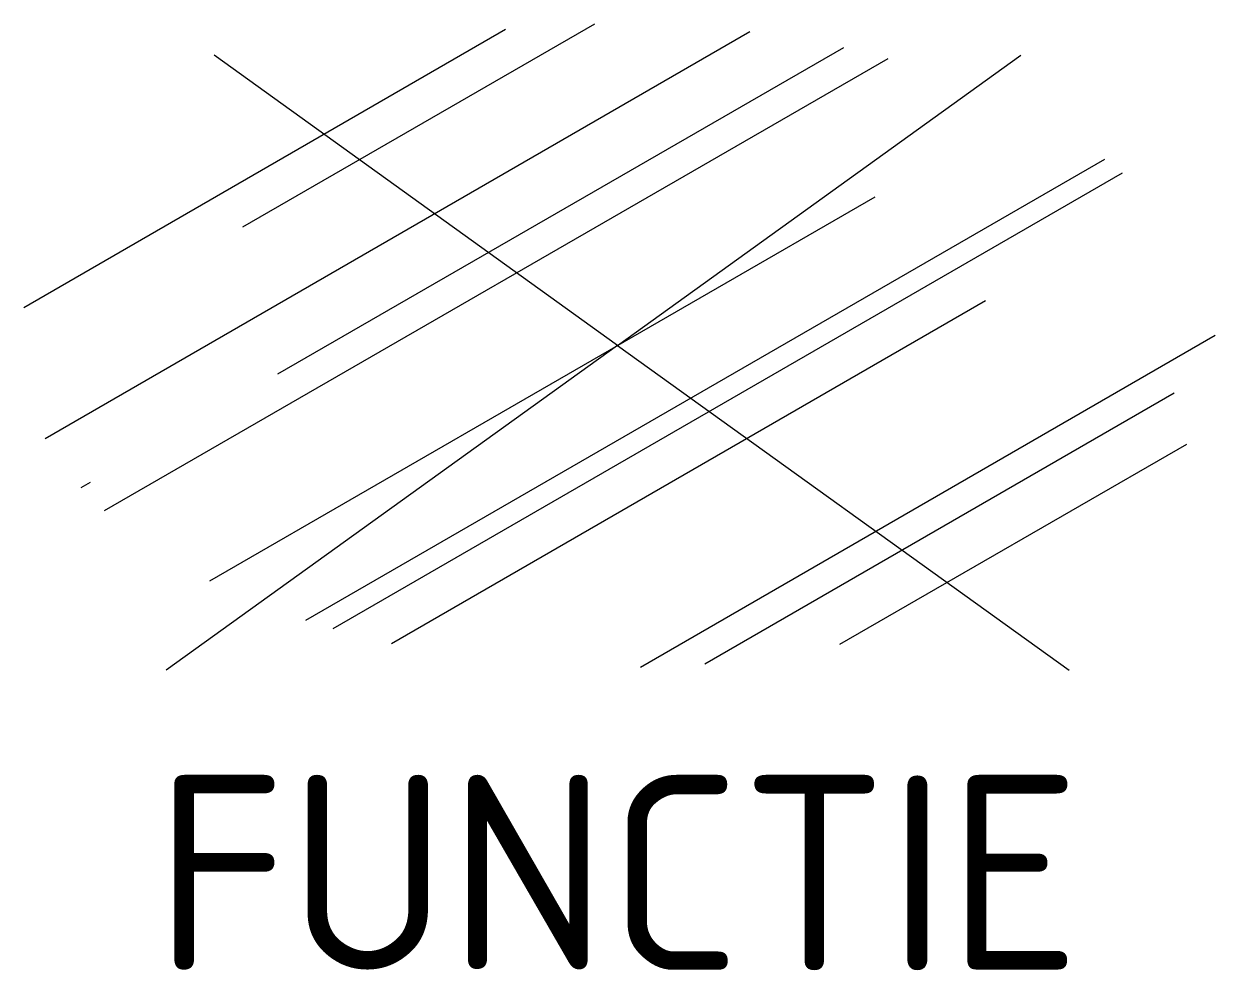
# Model space of a CAD drawing. Header units: metres. Extents: x -5.5 to 5.5, y -5.8 to 3.
import ezdxf
from ezdxf.enums import TextEntityAlignment as Align

# ---------------------------------------------------------------- set-up
doc = ezdxf.new("R2010")
doc.units = ezdxf.units.M
doc.styles.add('NLCS-ISO', font='NLCS-ISO.ttf')

msp = doc.modelspace()

# ---------------------------------------------------------------- linework, layer by layer
for p, q in [((-3.461, 1.096), (-0.211, 2.973)), ((-3.461, 1.096), (-0.211, 2.973)), ((-5.486, 0.352), (-1.034, 2.922)), ((-5.486, 0.352), (-1.034, 2.922)), ((-5.29, -0.859), (1.223, 2.901)), ((-5.29, -0.859), (1.223, 2.901)), ((-3.138, -0.264), (2.09, 2.754)), ((-3.138, -0.264), (2.09, 2.754)), ((-4.741, -1.527), (2.5, 2.653)), ((-4.741, -1.527), (2.5, 2.653)), ((0, 0), (-3.728, 2.684)), ((0, 0), (3.728, 2.684)), ((-2.879, -2.539), (4.503, 1.723)), ((-2.879, -2.539), (4.503, 1.723)), ((-2.628, -2.617), (4.665, 1.594)), ((-2.628, -2.617), (4.665, 1.594)), ((-3.768, -2.176), (2.382, 1.375)), ((-3.768, -2.176), (2.382, 1.375)), ((-2.09, -2.754), (3.399, 0.415)), ((-2.09, -2.754), (3.399, 0.415)), ((0, 0), (-4.172, -3.003)), ((0.211, -2.973), (5.522, 0.094)), ((0.211, -2.973), (5.522, 0.094)), ((0, 0), (4.172, -3.003)), ((0.807, -2.943), (5.143, -0.439)), ((0.807, -2.943), (5.143, -0.439)), ((2.055, -2.761), (5.259, -0.912)), ((2.055, -2.761), (5.259, -0.912)), ((-4.957, -1.314), (-4.87, -1.264)), ((-4.957, -1.314), (-4.87, -1.264))]:
    msp.add_line(p, q)

# ---------------------------------------------------------------- texts
at = {"style": 'NLCS-ISO', "flags": 1}
msp.add_attdef('FUNCTIE', text='', height=1.8, dxfattribs=at).set_placement((0, -3.975), align=Align.TOP_CENTER)

doc.saveas('drawing.dxf')
